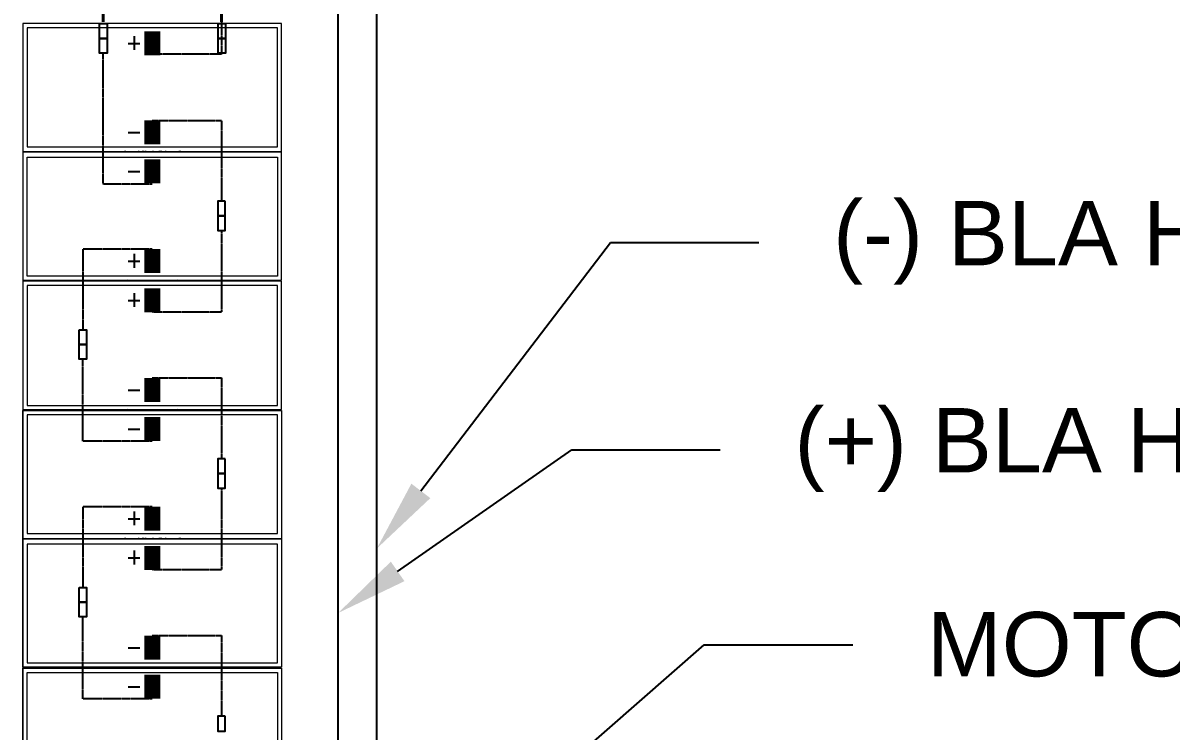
# Model space of a CAD drawing. Header units: feet. Extents: x -13743 to 68376, y -48 to 67763.
# Drawn here: x 6884.6 to 7241.2, y 65920.8 to 66140.6 of the extents above; entities that cross this region are included whole.
import ezdxf
from ezdxf import colors
from ezdxf.entities.mleader import LeaderData, LeaderLine
from ezdxf.lldxf.tags import DXFTag
from ezdxf.math import Vec2, Vec3

# ---------------------------------------------------------------- set-up
doc = ezdxf.new("R2010")
doc.units = ezdxf.units.FT
doc.header["$MEASUREMENT"] = 0
doc.linetypes.add('HIDDEN', pattern=[0.375, 0.25, -0.125])
for name, color, linetype in [('E-DC HARNESS-NEG', 170, 'DC HARNESS CABLE'), ('E-DC HARNESS-POS', 10, 'DC HARNESS CABLE'), ('E-HARN-COMP', 8, 'Continuous'), ('E-TRNK-CABL-NEG', 6, 'HIDDEN'), ('E-TRUNK-CABLE-POS', 6, 'HIDDEN'), ('G-ANNO-TEXT', 1, 'Continuous'), ('Polarity-Text', 7, 'Continuous')]:
    doc.layers.add(name, color=color, linetype=linetype)
doc.styles.add('NEI-A', font='arial.ttf')
doc.styles.get("Standard").update_dxf_attribs({"font": 'arial.ttf'})
tags = doc.linetypes.add('DC HARNESS CABLE', pattern='A,0.5,-0.2,["DH",Standard,S=0.1,R=0,X=-0.1,Y=-0.05],-0.2', length=0.9).pattern_tags.tags
tags[6] = DXFTag(74, 10)

# ---------------------------------------------------------------- blocks, each defined once
blk = doc.blocks.new('A$C47dfd34d')
at = {"lineweight": 5}
for points in [[(11.6112, 0.4133), (10.1696, 0.4133)], [(10.5812, 0.235), (10.5829, 0.2467), (10.5829, 0.2433)], [(10.7879, 0.235), (10.7879, 0.2467), (10.7879, 0.2433)], [(10.9929, 0.235), (10.9946, 0.2467), (10.9946, 0.2433)], [(11.1995, 0.235), (11.2012, 0.2467), (11.2012, 0.2433)], [(11.4062, 0.235), (11.4062, 0.2467), (11.4062, 0.2433)], [(10.5812, 0.2283), (10.5829, 0.2283)], [(10.5829, 0.2217), (10.5812, 0.2217)], [(10.7879, 0.2283), (10.7896, 0.2283)], [(10.7879, 0.2217), (10.7896, 0.2217)], [(10.9929, 0.2283), (10.9946, 0.2283)], [(10.9946, 0.2217), (10.9929, 0.2217)], [(11.1995, 0.2283), (11.2012, 0.2283)], [(11.2012, 0.2217), (11.1995, 0.2217)], [(11.4062, 0.2283), (11.4079, 0.2283)], [(11.4062, 0.2217), (11.4079, 0.2217)], [(10.5812, 0.22), (10.5829, 0.22)], [(10.5829, 0.2167), (10.5812, 0.2167), (10.5829, 0.2183)], [(10.5812, 0.2067), (10.5829, 0.2083)], [(10.5829, 0.205), (10.5812, 0.205)], [(10.7879, 0.22), (10.7896, 0.22)], [(10.7879, 0.2183), (10.7879, 0.2167), (10.7896, 0.2167)], [(10.7879, 0.2067), (10.7879, 0.2083)], [(10.7879, 0.205), (10.7896, 0.205)], [(10.9929, 0.22), (10.9946, 0.22)], [(10.9946, 0.2167), (10.9929, 0.2167), (10.9946, 0.2183)], [(10.9929, 0.2067), (10.9946, 0.2083)], [(10.9946, 0.205), (10.9929, 0.205)], [(11.1995, 0.22), (11.2012, 0.22)], [(11.2012, 0.2167), (11.1995, 0.2167), (11.2012, 0.2183)], [(11.1995, 0.2067), (11.2012, 0.2083)], [(11.2012, 0.205), (11.1995, 0.205)], [(11.4062, 0.22), (11.4079, 0.22)], [(11.4062, 0.2183), (11.4062, 0.2167), (11.4079, 0.2167)], [(11.4062, 0.2067), (11.4062, 0.2083)], [(11.4062, 0.205), (11.4079, 0.205)], [(10.5812, 0.195), (10.5829, 0.195)], [(10.5829, 0.1933), (10.5812, 0.1933)], [(10.5812, 0.1917), (10.5829, 0.1917)], [(10.5829, 0.185), (10.5812, 0.185)], [(10.7879, 0.195), (10.7896, 0.195)], [(10.7879, 0.1933), (10.7896, 0.1933)], [(10.7879, 0.1917), (10.7896, 0.1917)], [(10.7879, 0.185), (10.7896, 0.185)], [(10.9929, 0.195), (10.9946, 0.195)], [(10.9946, 0.1933), (10.9929, 0.1933)], [(10.9929, 0.1917), (10.9946, 0.1917)], [(10.9946, 0.185), (10.9929, 0.185)], [(11.1995, 0.195), (11.2012, 0.195)], [(11.2012, 0.1933), (11.1995, 0.1933)], [(11.1995, 0.1917), (11.2012, 0.1917)], [(11.2012, 0.185), (11.1995, 0.185)], [(11.4062, 0.195), (11.4079, 0.195)], [(11.4062, 0.1933), (11.4079, 0.1933)], [(11.4062, 0.1917), (11.4079, 0.1917)], [(11.4062, 0.185), (11.4079, 0.185)], [(10.5829, 0.17), (10.5829, 0.1667), (10.5812, 0.1783)], [(10.5829, 0.1667), (10.5829, 0.1667)], [(10.7879, 0.17), (10.7879, 0.1667), (10.7879, 0.1783)], [(10.7879, 0.1667), (10.7879, 0.1667)], [(10.9946, 0.17), (10.9946, 0.1667), (10.9929, 0.1783)], [(10.9946, 0.1667), (10.9946, 0.1667)], [(11.2012, 0.17), (11.2012, 0.1667), (11.1995, 0.1783)], [(11.2012, 0.1667), (11.2012, 0.1667)], [(11.4062, 0.17), (11.4062, 0.1667), (11.4062, 0.1783)], [(11.4062, 0.1667), (11.4062, 0.1667)], [(10.5812, 0.1633), (10.5829, 0.1633)], [(10.5812, 0.1617), (10.5829, 0.1617)], [(10.7879, 0.1633), (10.7896, 0.1633)], [(10.7879, 0.1617), (10.7896, 0.1617)], [(10.9929, 0.1633), (10.9946, 0.1633)], [(10.9929, 0.1617), (10.9946, 0.1617)], [(11.1995, 0.1633), (11.2012, 0.1633)], [(11.1995, 0.1617), (11.2012, 0.1617)], [(11.4062, 0.1633), (11.4079, 0.1633)], [(11.4062, 0.1617), (11.4079, 0.1617)]]:
    blk.add_lwpolyline(points, dxfattribs=at)
for points in [[(10.5812, 0.4133), (10.5812, 0), (10.3762, 0), (10.3762, 0.4133)], [(10.3829, 0.4067), (10.5746, 0.4067), (10.5746, 0.0067), (10.3829, 0.0067)], [(10.5829, 0.4133), (10.7879, 0.4133), (10.7879, 0), (10.5829, 0)], [(10.5896, 0.4067), (10.5896, 0.0067), (10.7796, 0.0067), (10.7796, 0.4067)], [(10.7879, 0.4133), (10.9929, 0.4133), (10.9929, 0), (10.7879, 0)], [(10.7962, 0.4067), (10.7962, 0.0067), (10.9862, 0.0067), (10.9862, 0.4067)], [(10.9946, 0), (11.1995, 0), (11.1995, 0.4133), (10.9946, 0.4133)], [(11.0012, 0.0067), (11.1929, 0.0067), (11.1929, 0.4067), (11.0012, 0.4067)], [(11.2012, 0.4133), (11.2012, 0), (11.4062, 0), (11.4062, 0.4133)], [(11.3979, 0.4067), (11.3979, 0.0067), (11.2079, 0.0067), (11.2079, 0.4067)], [(11.6112, 0.4133), (11.4062, 0.4133), (11.4062, 0), (11.6112, 0)], [(11.4145, 0.0067), (11.6045, 0.0067), (11.6045, 0.4067), (11.4145, 0.4067)], [(10.5829, 0.25), (10.5812, 0.25)], [(10.7896, 0.25), (10.7879, 0.25)], [(10.9946, 0.25), (10.9929, 0.25)], [(11.2012, 0.25), (11.1995, 0.25)], [(11.4079, 0.25), (11.4062, 0.25)]]:
    blk.add_lwpolyline(points, close=True, dxfattribs=at)

msp = doc.modelspace()

# ---------------------------------------------------------------- linework, layer by layer
at = {"layer": 'E-DC HARNESS-NEG', "ltscale": 0.5}
msp.add_lwpolyline([(6994.53, 65819.13), (6994.53, 66471.61)], dxfattribs=at)
at = {"layer": 'E-DC HARNESS-POS', "ltscale": 0.5}
msp.add_lwpolyline([(6982.53, 65837.13), (6982.53, 66432.03)], dxfattribs=at)
at = {"layer": 'E-HARN-COMP'}
for points in [[(6908.4, 66140.43), (6910.72, 66140.43), (6910.72, 66135.87), (6908.4, 66135.87)], [(6945.21, 66140.43), (6947.53, 66140.43), (6947.53, 66135.87), (6945.21, 66135.87)], [(6908.4, 66135.87), (6910.72, 66135.87), (6910.72, 66131.3), (6908.4, 66131.3)], [(6945.21, 66135.87), (6947.53, 66135.87), (6947.53, 66131.3), (6945.21, 66131.3)], [(6947.46, 66085.35), (6945.13, 66085.35), (6945.13, 66080.78), (6947.46, 66080.78)], [(6947.46, 66080.78), (6945.13, 66080.78), (6945.13, 66076.22), (6947.46, 66076.22)], [(6902.06, 66045.34), (6904.39, 66045.34), (6904.39, 66040.78), (6902.06, 66040.78)], [(6902.06, 66040.78), (6904.39, 66040.78), (6904.39, 66036.22), (6902.06, 66036.22)], [(6947.46, 66005.35), (6945.13, 66005.35), (6945.13, 66000.78), (6947.46, 66000.78)], [(6947.46, 66000.78), (6945.13, 66000.78), (6945.13, 65996.22), (6947.46, 65996.22)], [(6902.06, 65965.35), (6904.39, 65965.35), (6904.39, 65960.78), (6902.06, 65960.78)], [(6902.06, 65960.78), (6904.39, 65960.78), (6904.39, 65956.22), (6902.06, 65956.22)], [(6947.46, 65925.35), (6945.13, 65925.35), (6945.13, 65920.78), (6947.46, 65920.78)]]:
    msp.add_lwpolyline(points, close=True, dxfattribs=at)
at = {"layer": 'E-HARN-COMP', "const_width": 5}
for points in [[(6924.76, 66138.03), (6924.76, 66130.57)], [(6924.76, 66110.42), (6924.76, 66102.96)], [(6924.76, 66090.83), (6924.76, 66098.28)], [(6924.76, 66070.42), (6924.76, 66062.97)], [(6924.76, 66050.83), (6924.76, 66058.28)], [(6924.76, 66030.42), (6924.76, 66022.96)], [(6924.76, 66010.83), (6924.76, 66018.28)], [(6924.76, 65990.42), (6924.76, 65982.97)], [(6924.76, 65970.83), (6924.76, 65978.28)], [(6924.76, 65950.42), (6924.76, 65942.96)], [(6924.76, 65930.83), (6924.76, 65938.28)]]:
    msp.add_lwpolyline(points, dxfattribs=at)
at = {"layer": 'E-TRNK-CABL-NEG', "color": 7, "linetype": 'Continuous', "ltscale": 0.1, "const_width": 1}
for points in [[(6909.52, 66140.93), (6909.52, 66187.72)], [(6946.29, 66140.93), (6946.29, 66187.72)]]:
    msp.add_lwpolyline(points, dxfattribs=at)
at = {"layer": 'E-TRNK-CABL-NEG', "ltscale": 0.1}
for points in [[(6924.76, 66090.55), (6909.53, 66090.55), (6909.53, 66131.18)], [(6924.76, 66110.41), (6946.3, 66110.41), (6946.3, 66085.34)], [(6924.76, 66010.83), (6903.23, 66010.83), (6903.23, 66036.22)], [(6924.76, 66030.41), (6946.3, 66030.41), (6946.3, 66005.34)], [(6924.76, 65930.83), (6903.23, 65930.83), (6903.23, 65956.22)], [(6924.76, 65950.42), (6946.3, 65950.42), (6946.3, 65925.35)]]:
    msp.add_lwpolyline(points, dxfattribs=at)
at = {"layer": 'E-TRUNK-CABLE-POS', "ltscale": 0.1}
for points in [[(6946.3, 66185.7), (6946.3, 66130.98), (6924.76, 66130.98)], [(6946.3, 66076.22), (6946.3, 66050.83), (6924.76, 66050.83)], [(6924.76, 66070.42), (6903.23, 66070.42), (6903.23, 66045.34)], [(6946.3, 65996.22), (6946.3, 65970.83), (6924.76, 65970.83)], [(6924.76, 65990.42), (6903.23, 65990.42), (6903.23, 65965.35)]]:
    msp.add_lwpolyline(points, dxfattribs=at)
at = {"layer": 'Polarity-Text'}
for p, q in [((6919.11, 66136.54), (6919.11, 66132.26)), ((6917.3, 66134.26), (6920.92, 66134.26)), ((6917.3, 66106.61), (6920.92, 66106.61)), ((6917.3, 66094.48), (6920.92, 66094.48)), ((6919.11, 66068.93), (6919.11, 66064.66)), ((6917.3, 66066.66), (6920.92, 66066.66)), ((6919.11, 66056.79), (6919.11, 66052.52)), ((6917.3, 66054.52), (6920.92, 66054.52)), ((6917.3, 66026.61), (6920.92, 66026.61)), ((6917.3, 66014.48), (6920.92, 66014.48)), ((6919.11, 65988.93), (6919.11, 65984.66)), ((6917.3, 65986.66), (6920.92, 65986.66)), ((6917.3, 65974.52), (6920.92, 65974.52)), ((6919.11, 65976.79), (6919.11, 65972.52)), ((6917.3, 65946.61), (6920.92, 65946.61)), ((6917.3, 65934.48), (6920.92, 65934.48))]:
    msp.add_line(p, q, dxfattribs=at)

# ---------------------------------------------------------------- next in the draw order: leaders
at = {"layer": 'G-ANNO-TEXT'}
ml = msp.add_multileader_mtext('Standard', dxfattribs=at)
ml.set_content('MOTOR GAP STRING JUMPER', color=256, style='NEI-A')
ml.set_leader_properties()
ml.build(insert=Vec2(0, 0))
ml.multileader.update_dxf_attribs({"dogleg_length": 0.36, "arrow_head_size": 22.51})
ctx = ml.context
ctx.base_point, ctx.char_height, ctx.arrow_head_size, ctx.landing_gap_size, ctx.plane_origin = Vec3(7142.33, 65947.58, -22.9), 20, 22.51, 23.05, Vec3(14582.45, 60250.26, -22.9)
notes = []
notes.append((ctx, [(0, (1, 1, 0), (7096.23, 65947.58, -22.9), (1, 0), 46.1, [(0, [(6946.15, 65816.13, -22.9)], 0, [])])]))
ctx.mtext.insert, ctx.mtext.width, ctx.mtext.flow_direction = Vec3(7165.38, 65957.75, -22.9), 406.5438, 5
ctx.mtext.has_bg_fill, ctx.mtext.bg_color, ctx.mtext.bg_scale_factor, ctx.mtext.bg_transparency, ctx.mtext.use_window_bg_color = 1, -1073741824, 1.5, 0, 1
for ctx, leaders in notes:
    for number, flags, end, landing, length, lines in leaders:
        leader = LeaderData()
        leader.index, (leader.has_last_leader_line, leader.has_dogleg_vector, leader.attachment_direction) = number, flags
        leader.last_leader_point, leader.dogleg_vector, leader.dogleg_length = Vec3(end), Vec3(landing), length
        for number, points, colour, breaks in lines:
            line = LeaderLine()
            line.index, line.vertices, line.color, line.breaks = number, Vec3.list(points), colors.encode_raw_color(colour), breaks
            leader.lines.append(line)
        ctx.leaders.append(leader)

# ---------------------------------------------------------------- next in the draw order: block references
at = {"xscale": 194.318304, "yscale": 194.318304, "zscale": 194.318304, "rotation": 90}
msp.add_blockref('A$C47dfd34d', (6964.92, 63884.17), dxfattribs=at)

# ---------------------------------------------------------------- next in the draw order: leaders
at = {"layer": 'G-ANNO-TEXT'}
ml = msp.add_multileader_mtext('Standard', dxfattribs=at)
ml.set_content('(+) BLA HARNESS', color=256, style='NEI-A')
ml.set_leader_properties()
ml.build(insert=Vec2(0, 0))
ml.multileader.update_dxf_attribs({"dogleg_length": 0.36, "arrow_head_size": 22.51})
ctx = ml.context
ctx.base_point, ctx.char_height, ctx.arrow_head_size, ctx.landing_gap_size, ctx.plane_origin = Vec3(7101.21, 66008.13), 20, 22.51, 23.05, Vec3(14541.33, 60445.73)
notes = []
notes.append((ctx, [(0, (1, 1, 0), (7055.11, 66008.13), (1, 0), 46.1, [(1, [(6982.53, 65957.46)], 0, [])])]))
ctx.mtext.insert, ctx.mtext.width, ctx.mtext.flow_direction = Vec3(7124.26, 66021.07), 451.5779, 5
ctx.mtext.has_bg_fill, ctx.mtext.bg_color, ctx.mtext.bg_scale_factor, ctx.mtext.bg_transparency, ctx.mtext.use_window_bg_color = 1, -1073741824, 1.5, 0, 1
for ctx, leaders in notes:
    for number, flags, end, landing, length, lines in leaders:
        leader = LeaderData()
        leader.index, (leader.has_last_leader_line, leader.has_dogleg_vector, leader.attachment_direction) = number, flags
        leader.last_leader_point, leader.dogleg_vector, leader.dogleg_length = Vec3(end), Vec3(landing), length
        for number, points, colour, breaks in lines:
            line = LeaderLine()
            line.index, line.vertices, line.color, line.breaks = number, Vec3.list(points), colors.encode_raw_color(colour), breaks
            leader.lines.append(line)
        ctx.leaders.append(leader)

# ---------------------------------------------------------------- next in the draw order: leaders
ml = msp.add_multileader_mtext('Standard', dxfattribs=at)
ml.set_content('(-) BLA HARNESS', color=256, style='NEI-A')
ml.set_leader_properties()
ml.build(insert=Vec2(0, 0))
ml.multileader.update_dxf_attribs({"dogleg_length": 0.36, "arrow_head_size": 22.51})
ctx = ml.context
ctx.base_point, ctx.char_height, ctx.arrow_head_size, ctx.landing_gap_size, ctx.plane_origin = Vec3(7113.21, 66072.45), 20, 22.51, 23.05, Vec3(14553.33, 60465.73)
notes = []
notes.append((ctx, [(0, (1, 1, 0), (7067.11, 66072.45), (1, 0), 46.1, [(1, [(6994.53, 65977.46)], 0, [])])]))
ctx.mtext.insert, ctx.mtext.width, ctx.mtext.flow_direction = Vec3(7136.26, 66085.39), 451.5779, 5
ctx.mtext.has_bg_fill, ctx.mtext.bg_color, ctx.mtext.bg_scale_factor, ctx.mtext.bg_transparency, ctx.mtext.use_window_bg_color = 1, -1073741824, 1.5, 0, 1
for ctx, leaders in notes:
    for number, flags, end, landing, length, lines in leaders:
        leader = LeaderData()
        leader.index, (leader.has_last_leader_line, leader.has_dogleg_vector, leader.attachment_direction) = number, flags
        leader.last_leader_point, leader.dogleg_vector, leader.dogleg_length = Vec3(end), Vec3(landing), length
        for number, points, colour, breaks in lines:
            line = LeaderLine()
            line.index, line.vertices, line.color, line.breaks = number, Vec3.list(points), colors.encode_raw_color(colour), breaks
            leader.lines.append(line)
        ctx.leaders.append(leader)

doc.saveas('drawing.dxf')
